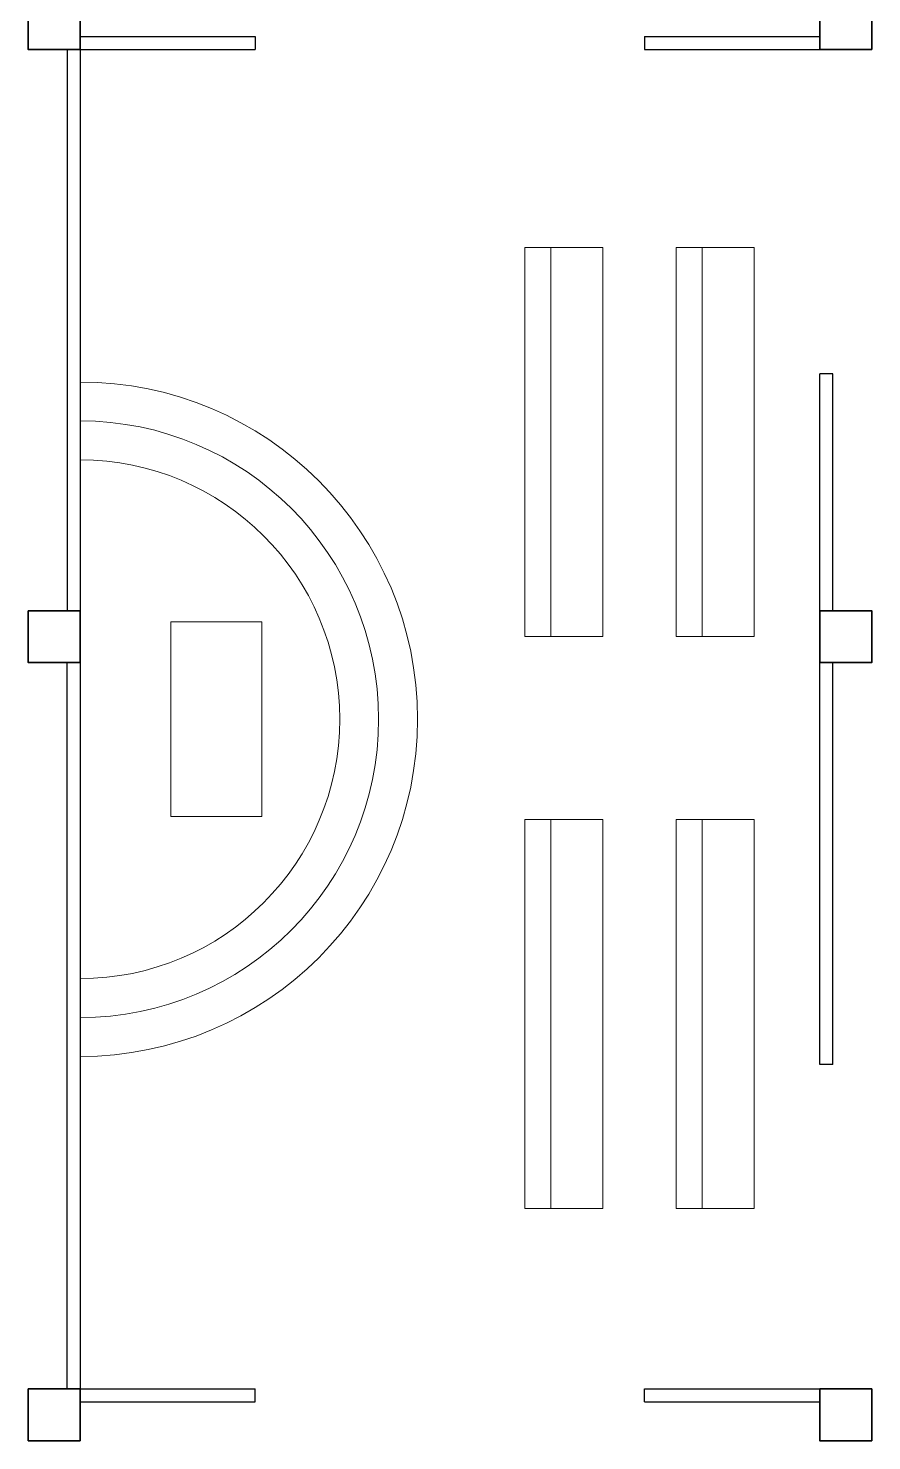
# Model space of a CAD drawing. Header units: millimetres. Extents: x 3 to 421, y 1 to 233.
# Drawn here: x 381.66 to 388.16, y 122.49 to 133.38 of the extents above; entities that cross this region are included whole.
import ezdxf

# ---------------------------------------------------------------- set-up
doc = ezdxf.new("R2010")
doc.units = ezdxf.units.MM
doc.header["$MEASUREMENT"] = 0

msp = doc.modelspace()

# ---------------------------------------------------------------- linework, layer by layer
at = {"color": 8, "lineweight": 25}
for p, q in [((382.058, 133.319), (383.408, 133.319)), ((383.408, 133.319), (383.408, 133.219)), ((386.408, 133.319), (387.758, 133.319)), ((386.408, 133.319), (386.408, 133.219)), ((381.958, 133.219), (381.958, 128.893)), ((382.058, 133.219), (383.408, 133.219)), ((382.058, 133.219), (382.058, 122.893)), ((386.408, 133.219), (387.758, 133.219)), ((387.758, 128.893), (387.758, 130.72)), ((387.858, 130.72), (387.758, 130.72)), ((387.858, 128.893), (387.858, 130.72)), ((381.958, 122.893), (381.958, 128.493)), ((387.758, 125.393), (387.758, 128.493)), ((387.858, 125.393), (387.858, 128.493)), ((387.858, 125.393), (387.758, 125.393)), ((382.058, 122.893), (383.408, 122.893)), ((383.408, 122.793), (383.408, 122.893)), ((386.408, 122.893), (387.758, 122.893)), ((386.408, 122.793), (386.408, 122.893)), ((382.058, 122.793), (383.408, 122.793)), ((386.408, 122.793), (387.758, 122.793))]:
    msp.add_line(p, q, dxfattribs=at)
at = {"color": 8, "lineweight": 9}
for p, q in [((385.686, 131.694), (385.486, 131.694)), ((385.486, 131.694), (385.486, 128.694)), ((385.686, 128.694), (385.686, 131.694)), ((385.686, 131.694), (386.086, 131.694)), ((386.086, 131.694), (386.086, 128.694)), ((386.852, 131.694), (386.652, 131.694)), ((386.652, 131.694), (386.652, 128.694)), ((386.852, 128.694), (386.852, 131.694)), ((386.852, 131.694), (387.252, 131.694)), ((387.252, 131.694), (387.252, 128.694)), ((382.758, 128.806), (383.458, 128.806)), ((382.758, 128.806), (382.758, 127.306)), ((383.458, 128.806), (383.458, 127.306)), ((385.486, 128.694), (385.686, 128.694)), ((386.086, 128.694), (385.686, 128.694)), ((386.652, 128.694), (386.852, 128.694)), ((387.252, 128.694), (386.852, 128.694)), ((383.458, 127.306), (382.758, 127.306)), ((385.686, 127.284), (385.486, 127.284)), ((385.486, 127.284), (385.486, 124.284)), ((385.686, 124.284), (385.686, 127.284)), ((385.686, 127.284), (386.086, 127.284)), ((386.086, 127.284), (386.086, 124.284)), ((386.852, 127.284), (386.652, 127.284)), ((386.652, 127.284), (386.652, 124.284)), ((386.852, 124.284), (386.852, 127.284)), ((386.852, 127.284), (387.252, 127.284)), ((387.252, 127.284), (387.252, 124.284)), ((385.486, 124.284), (385.686, 124.284)), ((386.086, 124.284), (385.686, 124.284)), ((386.652, 124.284), (386.852, 124.284)), ((387.252, 124.284), (386.852, 124.284))]:
    msp.add_line(p, q, dxfattribs=at)
at = {"color": 8, "linetype": 'ByBlock', "lineweight": 35}
for points in [[(381.658, 133.619), (382.058, 133.619), (382.058, 133.219), (381.658, 133.219)], [(387.758, 133.62), (388.158, 133.62), (388.158, 133.22), (387.758, 133.22)], [(387.758, 128.893), (388.158, 128.893), (388.158, 128.493), (387.758, 128.493)], [(381.658, 122.893), (382.058, 122.893), (382.058, 122.493), (381.658, 122.493)], [(387.758, 122.893), (388.158, 122.893), (388.158, 122.493), (387.758, 122.493)]]:
    msp.add_lwpolyline(points, close=True, dxfattribs=at)
at = {"color": 8, "lineweight": 35}
msp.add_lwpolyline([(381.658, 128.893), (382.058, 128.893), (382.058, 128.493), (381.658, 128.493)], close=True, dxfattribs=at)
at = {"color": 8, "lineweight": 9}
for radius in [2.6, 2.3, 2]:
    msp.add_arc((382.058, 128.056), radius, 270.0001, 90.0001, dxfattribs=at)

doc.saveas('drawing.dxf')
